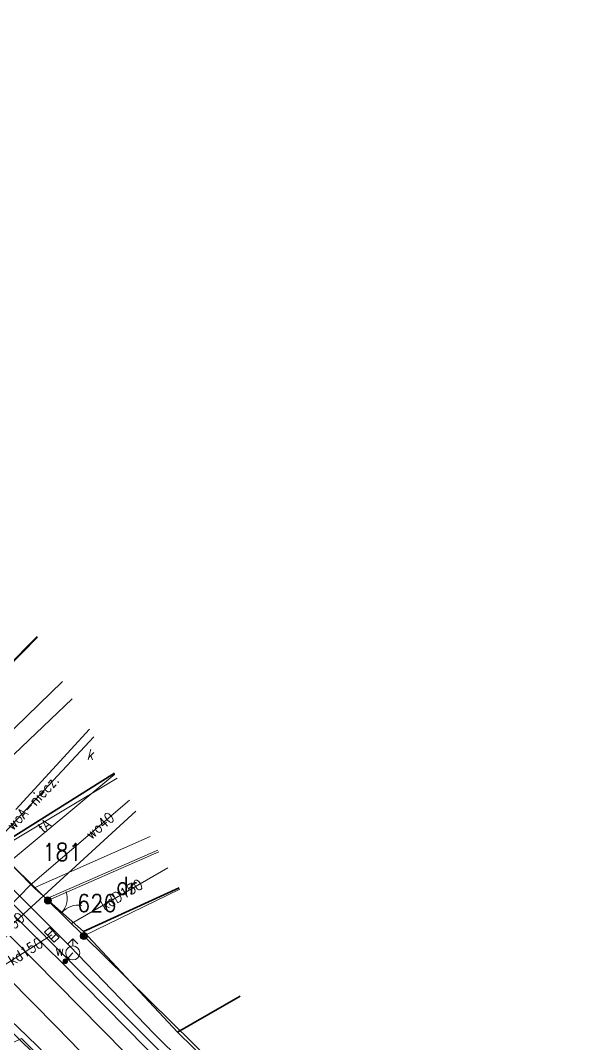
# Model space of a CAD drawing. Header units: metres. Extents: x 6548154 to 6548408, y 5572968 to 5573189.
# Drawn here: x 6548363.3 to 6548403.7, y 5573103.5 to 5573176.4 of the extents above; entities that cross this region are included whole.
import ezdxf
from ezdxf.enums import TextEntityAlignment as Align

# ---------------------------------------------------------------- set-up
doc = ezdxf.new("R2010")
doc.units = ezdxf.units.M
doc.header["$MEASUREMENT"] = 0
for name, color, linetype, lineweight in [('905-Brama w ogrodzeniu', 7, 'Continuous', 15), ('EGBD - Działka ewidencyjna', 7, 'Continuous', 15), ('EGBD_O - Działka ewidencyjna', 7, 'Continuous', 15), ('EGBP04 - Punkt graniczny stabilizowany trwale dokładny', 7, 'Continuous', 15), ('EGBU_O - Użytek gruntowy', 7, 'Continuous', 15), ('KTCR - Chodnik', 7, 'Continuous', 15), ('KTKR - Krawężnik', 7, 'Continuous', 15), ('KTOK - Ogrodzenie trwałe', 7, 'Continuous', 15), ('SUPE - Przewód elektroenergetyczny', 7, 'Continuous', 15), ('SUPG - Przewód gazowy', 7, 'Continuous', 15), ('SUPK - Przewód kanalizacyjny', 7, 'Continuous', 15), ('SUPK_O - Przewód kanalizacyjny - opis', 7, 'Continuous', 15), ('SUPT - Przewód telekomunikacyjny', 7, 'Continuous', 15), ('SUPT_O - Przewód telekomunikacyjny - opis', 7, 'Continuous', 15), ('SUPW - Przewód wodociągowy', 7, 'Continuous', 15), ('SUPW_O - Przewód wodociągowy - opis', 7, 'Continuous', 15), ('SUUS02 - Hydrant', 7, 'Continuous', 15), ('SUUS05 - Kratka ściekowa', 7, 'Continuous', 15), ('SUUS22_K - Właz - opis', 7, 'Continuous', 15), ('SUUS25_W - Zasuwa lub zawór', 7, 'Continuous', 15), ('SUUS25_W - Zasuwa lub zawór - opis', 7, 'Continuous', 15)]:
    doc.layers.add(name, color=color, linetype=linetype, lineweight=lineweight)
doc.styles.get("Standard").update_dxf_attribs({"font": 'txt.shx', "width": 0.75})

# ---------------------------------------------------------------- blocks, each defined once
blk = doc.blocks.new('905')
at = {"color": 0, "linetype": 'Continuous', "lineweight": 15}
for centre, start, end in [((-1.5, 0), 0, 60), ((1.5, 0), 120, 180)]:
    blk.add_arc(centre, 1.5, start, end, dxfattribs=at)
blk = doc.blocks.new('EGBP04_02')
at = {"layer": 'EGBP04 - Punkt graniczny stabilizowany trwale dokładny', "linetype": 'Continuous', "lineweight": 18}
h = blk.add_hatch(color=7, dxfattribs=at)
edge = h.paths.add_edge_path()
edge.add_arc((0, 0), 0.5, 0, 360)
at = {"layer": 'EGBP04 - Punkt graniczny stabilizowany trwale dokładny', "color": 96, "linetype": 'Continuous', "lineweight": 18}
blk.add_circle((0, 0), 0.5, dxfattribs=at)
blk = doc.blocks.new('SUUS05')
at = {"layer": 'SUUS05 - Kratka ściekowa', "color": 7, "linetype": 'Continuous', "lineweight": 18, "flags": 128}
blk.add_lwpolyline([(1, 0.5), (1, -0.5), (-1, -0.5), (-1, 0.5), (1, 0.5)], close=True, dxfattribs=at)
for points in [[(-0.35, 0.5), (-0.35, -0.5)], [(0.35, 0.5), (0.35, -0.5)]]:
    blk.add_lwpolyline(points, dxfattribs=at)
blk = doc.blocks.new('SUUS02')
at = {"layer": 'SUUS02 - Hydrant', "color": 7, "linetype": 'Continuous', "lineweight": 18}
for p in [(-0.707107, 1.292893), (0, 1), (0.707107, 1.292893)]:
    blk.add_line(p, (0, 2), dxfattribs=at)
blk.add_circle((0, 0), 1, dxfattribs=at)
blk = doc.blocks.new('SUUS25')
at = {"layer": 'SUUS25_W - Zasuwa lub zawór', "linetype": 'Continuous', "lineweight": 15}
h = blk.add_hatch(color=7, dxfattribs=at)
edge = h.paths.add_edge_path()
edge.add_arc((0, 0), 0.4, 0, 360)

msp = doc.modelspace()

# ---------------------------------------------------------------- linework, layer by layer
at = {"layer": 'EGBD - Działka ewidencyjna', "color": 96, "linetype": 'Continuous', "lineweight": 18, "flags": 128}
for points in [[(6548364.456, 5573132.512), (6548355.41, 5573123.4)], [(6548370.156, 5573122.424), (6548361.58, 5573117.29)], [(6548361.58, 5573117.29), (6548365.22, 5573113.71)], [(6548373.127, 5573117.166), (6548365.22, 5573113.71)], [(6548374.62, 5573114.523), (6548367.78, 5573111.18)], [(6548365.22, 5573113.71), (6548367.78, 5573111.18)], [(6548367.78, 5573111.18), (6548381.8, 5573097.4)]]:
    msp.add_lwpolyline(points, dxfattribs=at)
at = {"layer": 'KTCR - Chodnik', "color": 7, "linetype": 'Continuous', "lineweight": 18, "flags": 128}
for points in [[(6548357.8, 5573121.12), (6548366.266, 5573129.308)], [(6548366.961, 5573128.079), (6548358.68, 5573120.22)], [(6548372.503, 5573118.27), (6548364.24, 5573114.62)], [(6548373.054, 5573117.295), (6548365.04, 5573113.81)]]:
    msp.add_lwpolyline(points, dxfattribs=at)
at = {"layer": 'KTKR - Krawężnik', "color": 7, "linetype": 'Continuous', "lineweight": 25, "flags": 128}
for points in [[(6548366.77, 5573110.47), (6548354.66, 5573122.58), (6548333.56, 5573143.7), (6548323.09, 5573154.07)], [(6548328.11, 5573131.87), (6548331.51, 5573137.19), (6548332.35, 5573137.25), (6548333.4, 5573136.96), (6548334.24, 5573136.46), (6548340.84, 5573129.68), (6548350.22, 5573120.51), (6548365.84, 5573104.71), (6548380.11, 5573090.03), (6548382.52, 5573087.64), (6548385.16, 5573085.1), (6548396.69, 5573073.43), (6548398.93, 5573071.18), (6548399.407, 5573070.653)], [(6548366.77, 5573110.47), (6548372.8, 5573104.21), (6548378.87, 5573098.21), (6548381.53, 5573095.67), (6548382.05, 5573095.2), (6548382.83, 5573094.81), (6548383.62, 5573094.64), (6548384.21, 5573094.55)]]:
    msp.add_lwpolyline(points, dxfattribs=at)
at = {"layer": 'KTOK - Ogrodzenie trwałe', "color": 7, "linetype": 'Continuous', "lineweight": 35, "flags": 128}
for points in [[(6548355.58, 5573123.39), (6548364.486, 5573132.459)], [(6548355.58, 5573123.39), (6548358.69, 5573120.23), (6548364.29, 5573114.56), (6548367.77, 5573111.5)], [(6548361.44, 5573117.43), (6548369.956, 5573122.778)], [(6548367.77, 5573111.5), (6548374.575, 5573114.603)], [(6548367.77, 5573111.5), (6548374.45, 5573104.33), (6548378.931, 5573106.893)], [(6548374.45, 5573104.33), (6548381.25, 5573097.69), (6548382.03, 5573097.05), (6548382.81, 5573096.51), (6548383.95, 5573095.98), (6548385.089, 5573095.994)]]:
    msp.add_lwpolyline(points, dxfattribs=at)
at = {"layer": 'SUPE - Przewód elektroenergetyczny', "color": 1, "linetype": 'Continuous', "lineweight": 18, "flags": 128}
for points in [[(6548321.72, 5573115.64), (6548321.1, 5573116.53), (6548323.97, 5573118.76), (6548324.39, 5573119.95), (6548331.05, 5573125.97), (6548332.51, 5573125.45), (6548332.47, 5573123.18), (6548346.42, 5573107.66), (6548353.87, 5573099.35), (6548363.34, 5573103.88), (6548370.68, 5573096.45), (6548376.63, 5573090.82), (6548376.75, 5573089.97), (6548381.6, 5573085.11), (6548387.03, 5573079.69), (6548389.04, 5573077.53), (6548389.53, 5573077.96), (6548389.87, 5573078.22), (6548394.91, 5573072.76), (6548398.85, 5573068.72), (6548399.29, 5573067.76), (6548403.744, 5573062.977)], [(6548358.29, 5573110.07), (6548358.55, 5573109.01), (6548363.73, 5573104.07), (6548377.43, 5573090.78), (6548380.03, 5573089.05), (6548380.32, 5573088.85), (6548380.61, 5573088.66), (6548381.21, 5573088.24), (6548384.82, 5573083.39), (6548391.99, 5573076.34), (6548401.47, 5573066.55), (6548401.821, 5573066.38)]]:
    msp.add_lwpolyline(points, dxfattribs=at)
at = {"layer": 'SUPG - Przewód gazowy', "color": 52, "linetype": 'Continuous', "lineweight": 18, "flags": 128}
msp.add_lwpolyline([(6548362.94, 5573120.18), (6548368.189, 5573125.905)], dxfattribs=at)
at = {"layer": 'SUPK - Przewód kanalizacyjny', "color": 36, "linetype": 'Continuous', "lineweight": 18, "flags": 128}
for points in [[(6548296.131, 5573175.689), (6548340.04, 5573133.96), (6548382.04, 5573091.39), (6548397.256, 5573074.46)], [(6548307.04, 5573161.29), (6548308.33, 5573159.66), (6548324.36, 5573143.02), (6548329.87, 5573137.63), (6548333.48, 5573134.07), (6548340.92, 5573126.9), (6548345.84, 5573121.78), (6548348.25, 5573119.25), (6548358.63, 5573108.31), (6548359.46, 5573107.44), (6548378.64, 5573088.68), (6548389.08, 5573078.48), (6548393.33, 5573074.09), (6548403.07, 5573064)], [(6548371.485, 5573120.072), (6548358.63, 5573108.31)], [(6548366.9, 5573112.06), (6548373.764, 5573116.038)], [(6548359.46, 5573107.44), (6548365.5, 5573111.26)]]:
    msp.add_lwpolyline(points, dxfattribs=at)
at = {"layer": 'SUPT - Przewód telekomunikacyjny', "color": 30, "linetype": 'Continuous', "lineweight": 18, "flags": 128}
msp.add_lwpolyline([(6548370, 5573122.7), (6548362.32, 5573116.31)], dxfattribs=at)
at = {"layer": 'SUPW - Przewód wodociągowy', "color": 5, "linetype": 'Continuous', "lineweight": 18, "flags": 128}
for points in [[(6548298.107, 5573176.401), (6548298.66, 5573175.99), (6548302.97, 5573172.61), (6548306.57, 5573169.29), (6548321.05, 5573154.74), (6548332.69, 5573143.18), (6548341.82, 5573134.21), (6548357.04, 5573119.12), (6548373.06, 5573103.12), (6548387.17, 5573088.89), (6548391.638, 5573084.403)], [(6548368.491, 5573125.372), (6548360.76, 5573117.08), (6548360.65, 5573116.95), (6548360.54, 5573116.82), (6548352.88, 5573107.8)], [(6548352.69, 5573122.81), (6548355.16, 5573120.29), (6548362.33, 5573113.12), (6548363.76, 5573111.69), (6548366.29, 5573109.22), (6548381.18, 5573094.1), (6548383.1, 5573092.11), (6548390.87, 5573084.39), (6548392.766, 5573082.406)], [(6548371.043, 5573120.854), (6548363.97, 5573114.8), (6548362.42, 5573113.22), (6548362.33, 5573113.12)], [(6548366.99, 5573109.97), (6548366.46, 5573109.38), (6548366.29, 5573109.22)]]:
    msp.add_lwpolyline(points, dxfattribs=at)

# ---------------------------------------------------------------- block references
at = {"layer": '905-Brama w ogrodzeniu', "color": 7, "linetype": 'Continuous', "lineweight": 35, "rotation": 318.674}
msp.add_blockref('905', (6548366.22, 5573112.86), dxfattribs=at)
at = {"layer": 'EGBP04 - Punkt graniczny stabilizowany trwale dokładny', "color": 96, "linetype": 'Continuous', "lineweight": 18, "xscale": 0.5, "yscale": 0.5, "zscale": 0.5}
for p in [(6548365.22, 5573113.71), (6548367.78, 5573111.18)]:
    msp.add_blockref('EGBP04_02', p, dxfattribs=at)
at = {"layer": 'SUUS02 - Hydrant', "color": 7, "linetype": 'Continuous', "lineweight": 18, "xscale": 0.5, "yscale": 0.5, "zscale": 0.5}
msp.add_blockref('SUUS02', (6548366.99, 5573109.97), dxfattribs=at)
at = {"layer": 'SUUS05 - Kratka ściekowa', "color": 7, "linetype": 'Continuous', "lineweight": 18, "xscale": 0.5, "yscale": 0.5, "zscale": 0.5, "rotation": 314.241}
msp.add_blockref('SUUS05', (6548365.5, 5573111.26), dxfattribs=at)
at = {"layer": 'SUUS25_W - Zasuwa lub zawór', "color": 7, "linetype": 'Continuous', "lineweight": 15, "xscale": 0.5, "yscale": 0.5, "zscale": 0.5, "rotation": 131.668}
msp.add_blockref('SUUS25', (6548366.46, 5573109.38), dxfattribs=at)

# ---------------------------------------------------------------- texts
at = {"layer": 'EGBD_O - Działka ewidencyjna', "color": 96, "linetype": 'Continuous', "lineweight": 25, "width": 0.87}
for s, p in [('181', (6548367.63, 5573117.79)), ('626', (6548370.1, 5573114.14))]:
    msp.add_text(s, height=1.25, dxfattribs=at).set_placement(p, align=Align.TOP_RIGHT)
at = {"layer": 'EGBU_O - Użytek gruntowy', "color": 96, "linetype": 'Continuous', "lineweight": 18, "width": 0.87}
msp.add_text('dr', height=1.25, dxfattribs=at).set_placement((6548370.1, 5573114.14))
at = {"layer": 'SUPK_O - Przewód kanalizacyjny - opis', "color": 36, "linetype": 'Continuous', "lineweight": 18, "width": 0.87}
for s, rotation, p in [('kdD150', 30.09, (6548369.05, 5573113.31)), ('kd150', 42.459, (6548361.4, 5573110.84)), ('kd150', 32.311, (6548362.49, 5573109.36))]:
    msp.add_text(s, height=0.75, rotation=rotation, dxfattribs=at).set_placement(p, align=Align.MIDDLE_LEFT)
at = {"layer": 'SUPT_O - Przewód telekomunikacyjny - opis', "color": 30, "linetype": 'Continuous', "lineweight": 18, "width": 0.87}
msp.add_text('tA', height=0.75, rotation=39.759, dxfattribs=at).set_placement((6548364.9, 5573118.46))
at = {"layer": 'SUPW_O - Przewód wodociągowy - opis', "color": 5, "linetype": 'Continuous', "lineweight": 18, "width": 0.87}
for s, rotation, p in [('niecz.', 47.005, (6548364.08, 5573120.64)), ('woA-n', 47.005, (6548362.47, 5573118.91)), ('wo40', 40.561, (6548368.07, 5573118.31))]:
    msp.add_text(s, height=0.75, rotation=rotation, dxfattribs=at).set_placement(p, align=Align.MIDDLE_LEFT)
at = {"layer": 'SUUS22_K - Właz - opis', "color": 7, "linetype": 'Continuous', "lineweight": 18, "oblique": 15, "width": 0.87}
msp.add_text('k', height=0.75, dxfattribs=at).set_placement((6548367.97, 5573124.49), align=Align.TOP_LEFT)
at = {"layer": 'SUUS25_W - Zasuwa lub zawór - opis', "color": 7, "linetype": 'Continuous', "lineweight": 18, "width": 0.87}
msp.add_text('w', height=0.75, dxfattribs=at).set_placement((6548365.76, 5573109.76))

doc.saveas('drawing.dxf')
